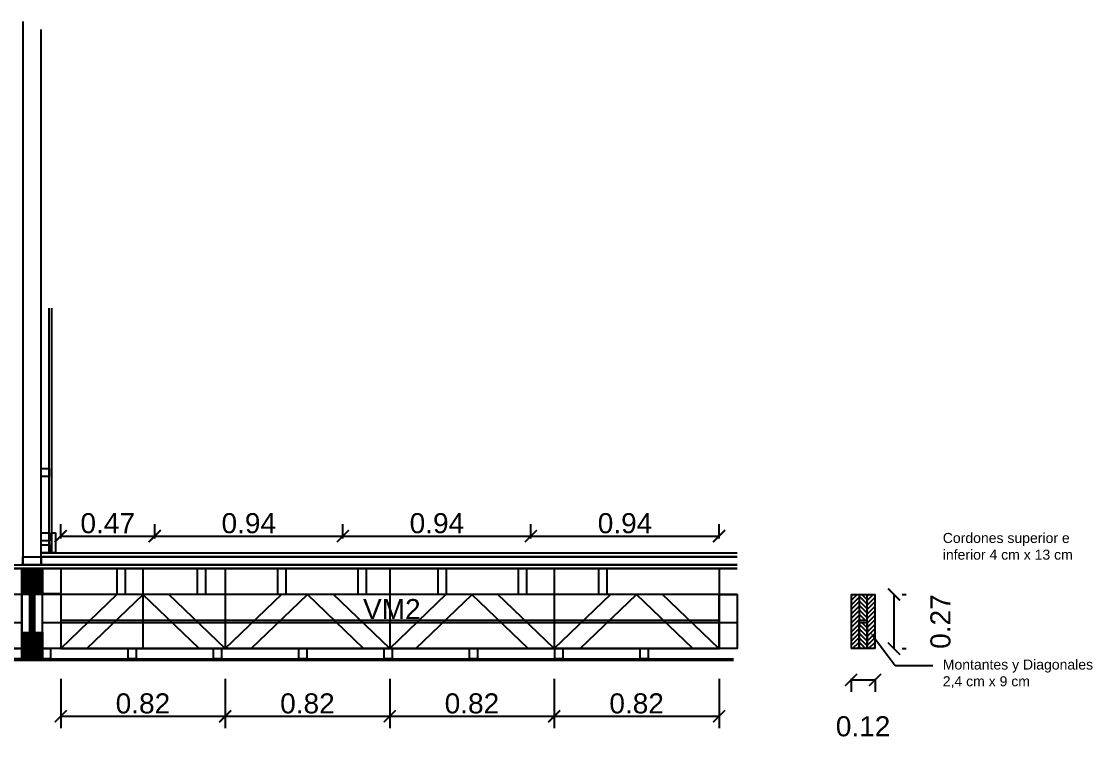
# Model space of a CAD drawing. Header units: millimetres. Extents: x 2924 to 6397, y 1567 to 1704.
# Drawn here: x 3161.9 to 3167.24, y 1620.79 to 1624.37 of the extents above; entities that cross this region are included whole.
import ezdxf

# ---------------------------------------------------------------- set-up
doc = ezdxf.new("R2010")
doc.units = ezdxf.units.MM
doc.header["$PDMODE"] = 35
doc.layers.get('Defpoints').update_dxf_attribs({"color": 230})
doc.layers.add('PT-MUROS', color=7, linetype='Continuous')
doc.layers.add('Viga', color=6, linetype='Continuous')
doc.styles.add('Arial10', font='arial.ttf', dxfattribs={"height": 0.1})
doc.styles.get("Standard").update_dxf_attribs({"font": 'arial.ttf'})
doc.dimstyles.new('COTA-1-50', dxfattribs={"dimtxt": 0.1, "dimasz": 0.06, "dimexe": 0.06, "dimexo": 0.15, "dimgap": 0.0125, "dimtad": 1, "dimzin": 0, "dimdsep": 46, "dimtxsty": 'Arial10', "dimblk1": 'ARCHTICK', "dimblk2": 'ARCHTICK', "dimsah": 1, "dimcen": 0.09, "dimclrd": 7, "dimclre": 7, "dimclrt": 7, "dimazin": 0, "dimtfac": 1, "dimtofl": 0, "dimtmove": 2, "dimatfit": 3, "dimldrblk": 'ARCHTICK', "dimfxl": 1, "dimtolj": 1, "dimtzin": 0, "dimarcsym": 0})

# ---------------------------------------------------------------- blocks, each defined once
blk = doc.blocks.new('_ARCHTICK')
at = {"color": 0, "linetype": 'ByBlock', "const_width": 0.15}
blk.add_lwpolyline([(-0.5, -0.5), (0.5, 0.5)], dxfattribs=at)
blk = doc.blocks.new('*D269')
at = {"layer": 'Defpoints', "color": 0, "transparency": 16777216}
for p in [(3162.5687, 1621.802), (3162.0999, 1621.6407), (3162.5687, 1621.6407)]:
    blk.add_point(p, dxfattribs=at)
at = {"layer": 'PT-MUROS', "color": 7, "lineweight": -2, "transparency": 16777216}
for p, q in [((3162.0999, 1621.7907), (3162.0999, 1621.862)), ((3162.5687, 1621.7907), (3162.5687, 1621.862)), ((3162.0999, 1621.802), (3162.5687, 1621.802))]:
    blk.add_line(p, q, dxfattribs=at)
at = {"layer": 'PT-MUROS', "color": 7, "lineweight": -2, "transparency": 16777216, "xscale": 0.06, "yscale": 0.06, "zscale": 0.06, "rotation": 180}
blk.add_blockref('_ARCHTICK', (3162.0999, 1621.802), dxfattribs=at)
at = {"layer": 'PT-MUROS', "color": 7, "lineweight": -2, "transparency": 16777216, "xscale": 0.06, "yscale": 0.06, "zscale": 0.06}
blk.add_blockref('_ARCHTICK', (3162.5687, 1621.802), dxfattribs=at)
at = {"layer": 'PT-MUROS', "color": 7, "transparency": 16777216, "insert": (3162.3343, 1621.8656), "char_height": 0.1, "attachment_point": 5, "style": 'Arial10'}
blk.add_mtext('\\A1;0.47', dxfattribs=at)
blk = doc.blocks.new('*D270')
at = {"layer": 'Defpoints', "color": 0, "transparency": 16777216}
for p in [(3163.5064, 1621.802), (3162.5687, 1621.6407), (3163.5064, 1621.6407)]:
    blk.add_point(p, dxfattribs=at)
at = {"layer": 'PT-MUROS', "color": 7, "lineweight": -2, "transparency": 16777216}
for p, q in [((3162.5687, 1621.7907), (3162.5687, 1621.862)), ((3163.5064, 1621.7907), (3163.5064, 1621.862)), ((3162.5687, 1621.802), (3163.5064, 1621.802))]:
    blk.add_line(p, q, dxfattribs=at)
at = {"layer": 'PT-MUROS', "color": 7, "lineweight": -2, "transparency": 16777216, "xscale": 0.06, "yscale": 0.06, "zscale": 0.06, "rotation": 180}
blk.add_blockref('_ARCHTICK', (3162.5687, 1621.802), dxfattribs=at)
at = {"layer": 'PT-MUROS', "color": 7, "lineweight": -2, "transparency": 16777216, "xscale": 0.06, "yscale": 0.06, "zscale": 0.06}
blk.add_blockref('_ARCHTICK', (3163.5064, 1621.802), dxfattribs=at)
at = {"layer": 'PT-MUROS', "color": 7, "transparency": 16777216, "insert": (3163.0375, 1621.8656), "char_height": 0.1, "attachment_point": 5, "style": 'Arial10'}
blk.add_mtext('\\A1;0.94', dxfattribs=at)
blk = doc.blocks.new('*D271')
at = {"layer": 'Defpoints', "color": 0, "transparency": 16777216}
for p in [(3164.444, 1621.802), (3163.5064, 1621.6407), (3164.444, 1621.6407)]:
    blk.add_point(p, dxfattribs=at)
at = {"layer": 'PT-MUROS', "color": 7, "lineweight": -2, "transparency": 16777216}
for p, q in [((3163.5064, 1621.7907), (3163.5064, 1621.862)), ((3164.444, 1621.7907), (3164.444, 1621.862)), ((3163.5064, 1621.802), (3164.444, 1621.802))]:
    blk.add_line(p, q, dxfattribs=at)
at = {"layer": 'PT-MUROS', "color": 7, "lineweight": -2, "transparency": 16777216, "xscale": 0.06, "yscale": 0.06, "zscale": 0.06, "rotation": 180}
blk.add_blockref('_ARCHTICK', (3163.5064, 1621.802), dxfattribs=at)
at = {"layer": 'PT-MUROS', "color": 7, "lineweight": -2, "transparency": 16777216, "xscale": 0.06, "yscale": 0.06, "zscale": 0.06}
blk.add_blockref('_ARCHTICK', (3164.444, 1621.802), dxfattribs=at)
at = {"layer": 'PT-MUROS', "color": 7, "transparency": 16777216, "insert": (3163.9752, 1621.8656), "char_height": 0.1, "attachment_point": 5, "style": 'Arial10'}
blk.add_mtext('\\A1;0.94', dxfattribs=at)
blk = doc.blocks.new('*D272')
at = {"layer": 'Defpoints', "color": 0, "transparency": 16777216}
for p in [(3165.3817, 1621.802), (3164.444, 1621.6407), (3165.3817, 1621.6407)]:
    blk.add_point(p, dxfattribs=at)
at = {"layer": 'PT-MUROS', "color": 7, "lineweight": -2, "transparency": 16777216}
for p, q in [((3164.444, 1621.7907), (3164.444, 1621.862)), ((3165.3817, 1621.7907), (3165.3817, 1621.862)), ((3164.444, 1621.802), (3165.3817, 1621.802))]:
    blk.add_line(p, q, dxfattribs=at)
at = {"layer": 'PT-MUROS', "color": 7, "lineweight": -2, "transparency": 16777216, "xscale": 0.06, "yscale": 0.06, "zscale": 0.06, "rotation": 180}
blk.add_blockref('_ARCHTICK', (3164.444, 1621.802), dxfattribs=at)
at = {"layer": 'PT-MUROS', "color": 7, "lineweight": -2, "transparency": 16777216, "xscale": 0.06, "yscale": 0.06, "zscale": 0.06}
blk.add_blockref('_ARCHTICK', (3165.3817, 1621.802), dxfattribs=at)
at = {"layer": 'PT-MUROS', "color": 7, "transparency": 16777216, "insert": (3164.9129, 1621.8656), "char_height": 0.1, "attachment_point": 5, "style": 'Arial10'}
blk.add_mtext('\\A1;0.94', dxfattribs=at)
blk = doc.blocks.new('*D425')
at = {"layer": 'Defpoints', "color": 0, "transparency": 16777216}
for p in [(3162.0999, 1621.2407), (3162.9199, 1621.2407), (3162.9199, 1620.9036)]:
    blk.add_point(p, dxfattribs=at)
at = {"layer": 'Viga', "color": 7, "lineweight": -2, "transparency": 16777216}
for p, q in [((3162.0999, 1621.0907), (3162.0999, 1620.8436)), ((3162.9199, 1621.0907), (3162.9199, 1620.8436)), ((3162.0999, 1620.9036), (3162.9199, 1620.9036))]:
    blk.add_line(p, q, dxfattribs=at)
at = {"layer": 'Viga', "color": 7, "lineweight": -2, "transparency": 16777216, "xscale": 0.06, "yscale": 0.06, "zscale": 0.06, "rotation": 180}
blk.add_blockref('_ARCHTICK', (3162.0999, 1620.9036), dxfattribs=at)
at = {"layer": 'Viga', "color": 7, "lineweight": -2, "transparency": 16777216, "xscale": 0.06, "yscale": 0.06, "zscale": 0.06}
blk.add_blockref('_ARCHTICK', (3162.9199, 1620.9036), dxfattribs=at)
at = {"layer": 'Viga', "color": 7, "transparency": 16777216, "insert": (3162.5099, 1620.9671), "char_height": 0.1, "attachment_point": 5, "style": 'Arial10'}
blk.add_mtext('\\A1;0.82', dxfattribs=at)
blk = doc.blocks.new('*D426')
at = {"layer": 'Defpoints', "color": 0, "transparency": 16777216}
for p in [(3162.9199, 1621.2407), (3163.7399, 1621.2407), (3163.7399, 1620.9036)]:
    blk.add_point(p, dxfattribs=at)
at = {"layer": 'Viga', "color": 7, "lineweight": -2, "transparency": 16777216}
for p, q in [((3162.9199, 1621.0907), (3162.9199, 1620.8436)), ((3163.7399, 1621.0907), (3163.7399, 1620.8436)), ((3162.9199, 1620.9036), (3163.7399, 1620.9036))]:
    blk.add_line(p, q, dxfattribs=at)
at = {"layer": 'Viga', "color": 7, "lineweight": -2, "transparency": 16777216, "xscale": 0.06, "yscale": 0.06, "zscale": 0.06, "rotation": 180}
blk.add_blockref('_ARCHTICK', (3162.9199, 1620.9036), dxfattribs=at)
at = {"layer": 'Viga', "color": 7, "lineweight": -2, "transparency": 16777216, "xscale": 0.06, "yscale": 0.06, "zscale": 0.06}
blk.add_blockref('_ARCHTICK', (3163.7399, 1620.9036), dxfattribs=at)
at = {"layer": 'Viga', "color": 7, "transparency": 16777216, "insert": (3163.3299, 1620.9671), "char_height": 0.1, "attachment_point": 5, "style": 'Arial10'}
blk.add_mtext('\\A1;0.82', dxfattribs=at)
blk = doc.blocks.new('*D427')
at = {"layer": 'Defpoints', "color": 0, "transparency": 16777216}
for p in [(3163.7399, 1621.2407), (3164.5599, 1621.2407), (3164.5599, 1620.9036)]:
    blk.add_point(p, dxfattribs=at)
at = {"layer": 'Viga', "color": 7, "lineweight": -2, "transparency": 16777216}
for p, q in [((3163.7399, 1621.0907), (3163.7399, 1620.8436)), ((3164.5599, 1621.0907), (3164.5599, 1620.8436)), ((3163.7399, 1620.9036), (3164.5599, 1620.9036))]:
    blk.add_line(p, q, dxfattribs=at)
at = {"layer": 'Viga', "color": 7, "lineweight": -2, "transparency": 16777216, "xscale": 0.06, "yscale": 0.06, "zscale": 0.06, "rotation": 180}
blk.add_blockref('_ARCHTICK', (3163.7399, 1620.9036), dxfattribs=at)
at = {"layer": 'Viga', "color": 7, "lineweight": -2, "transparency": 16777216, "xscale": 0.06, "yscale": 0.06, "zscale": 0.06}
blk.add_blockref('_ARCHTICK', (3164.5599, 1620.9036), dxfattribs=at)
at = {"layer": 'Viga', "color": 7, "transparency": 16777216, "insert": (3164.1499, 1620.9671), "char_height": 0.1, "attachment_point": 5, "style": 'Arial10'}
blk.add_mtext('\\A1;0.82', dxfattribs=at)
blk = doc.blocks.new('*D428')
at = {"layer": 'Defpoints', "color": 0, "transparency": 16777216}
for p in [(3164.5599, 1621.2407), (3165.3817, 1621.2407), (3165.3817, 1620.9036)]:
    blk.add_point(p, dxfattribs=at)
at = {"layer": 'Viga', "color": 7, "lineweight": -2, "transparency": 16777216}
for p, q in [((3164.5599, 1621.0907), (3164.5599, 1620.8436)), ((3165.3817, 1621.0907), (3165.3817, 1620.8436)), ((3164.5599, 1620.9036), (3165.3817, 1620.9036))]:
    blk.add_line(p, q, dxfattribs=at)
at = {"layer": 'Viga', "color": 7, "lineweight": -2, "transparency": 16777216, "xscale": 0.06, "yscale": 0.06, "zscale": 0.06, "rotation": 180}
blk.add_blockref('_ARCHTICK', (3164.5599, 1620.9036), dxfattribs=at)
at = {"layer": 'Viga', "color": 7, "lineweight": -2, "transparency": 16777216, "xscale": 0.06, "yscale": 0.06, "zscale": 0.06}
blk.add_blockref('_ARCHTICK', (3165.3817, 1620.9036), dxfattribs=at)
at = {"layer": 'Viga', "color": 7, "transparency": 16777216, "insert": (3164.9708, 1620.9671), "char_height": 0.1, "attachment_point": 5, "style": 'Arial10'}
blk.add_mtext('\\A1;0.82', dxfattribs=at)
blk = doc.blocks.new('*D429')
at = {"layer": 'Defpoints', "color": 0, "transparency": 16777216}
for p in [(3166.1436, 1621.5108), (3166.2537, 1621.5108), (3166.1436, 1621.2407)]:
    blk.add_point(p, dxfattribs=at)
at = {"layer": 'Viga', "color": 7, "lineweight": -2, "transparency": 16777216}
for p, q in [((3166.2537, 1621.2407), (3166.2537, 1621.5108)), ((3166.2936, 1621.5108), (3166.3137, 1621.5108)), ((3166.2936, 1621.2407), (3166.3137, 1621.2407))]:
    blk.add_line(p, q, dxfattribs=at)
at = {"layer": 'Viga', "color": 7, "lineweight": -2, "transparency": 16777216, "xscale": 0.06, "yscale": 0.06, "zscale": 0.06}
for p, rotation in [((3166.2537, 1621.5108), 90), ((3166.2537, 1621.2407), 270)]:
    blk.add_blockref('_ARCHTICK', p, dxfattribs=dict(at, rotation=rotation))
at = {"layer": 'Viga', "color": 7, "transparency": 16777216, "insert": (3166.4856, 1621.3758), "char_height": 0.1, "attachment_point": 5, "rotation": 90, "style": 'Arial10'}
blk.add_mtext('\\A1;0.27', dxfattribs=at)
blk = doc.blocks.new('*D430')
at = {"layer": 'Defpoints', "color": 0, "transparency": 16777216}
for p in [(3166.0396, 1621.2407), (3166.1596, 1621.2407), (3166.1596, 1621.0849)]:
    blk.add_point(p, dxfattribs=at)
at = {"layer": 'Viga', "color": 7, "lineweight": -2, "transparency": 16777216}
for p, q in [((3166.0396, 1621.0907), (3166.0396, 1621.0249)), ((3166.0396, 1621.0849), (3166.1596, 1621.0849)), ((3166.1596, 1621.0907), (3166.1596, 1621.0249))]:
    blk.add_line(p, q, dxfattribs=at)
at = {"layer": 'Viga', "color": 7, "lineweight": -2, "transparency": 16777216, "xscale": 0.06, "yscale": 0.06, "zscale": 0.06, "rotation": 180}
blk.add_blockref('_ARCHTICK', (3166.0396, 1621.0849), dxfattribs=at)
at = {"layer": 'Viga', "color": 7, "lineweight": -2, "transparency": 16777216, "xscale": 0.06, "yscale": 0.06, "zscale": 0.06}
blk.add_blockref('_ARCHTICK', (3166.1596, 1621.0849), dxfattribs=at)
at = {"layer": 'Viga', "color": 7, "transparency": 16777216, "insert": (3166.0996, 1620.853), "char_height": 0.1, "attachment_point": 5, "style": 'Arial10'}
blk.add_mtext('\\A1;0.12', dxfattribs=at)

msp = doc.modelspace()

# ---------------------------------------------------------------- hatches: boundary and pattern name
at = {"layer": 'PT-MUROS', "linetype": 'Continuous'}
h = msp.add_hatch(dxfattribs=at)
h.set_pattern_fill('ANSI31', color=2, scale=0.005)
h.paths.add_polyline_path([(3166.0396, 1621.2407), (3166.0796, 1621.2407), (3166.0796, 1621.5108), (3166.0396, 1621.5108)])
h = msp.add_hatch(dxfattribs=at)
h.set_pattern_fill('ANSI31', color=6, scale=0.005, angle=90)
h.set_pattern_definition([(135, (0, 0.140045), (-0.01122532015, -0.01122532015), [])])
h.paths.add_polyline_path([(3166.1196, 1621.5108), (3166.0796, 1621.5108), (3166.0796, 1621.3808), (3166.1196, 1621.3808)])
h = msp.add_hatch(dxfattribs=at)
h.set_pattern_fill('ANSI31', color=2, scale=0.005)
h.set_pattern_definition([(45, (0.08, 2e-13), (-0.01122532015, 0.01122532015), [])])
h.paths.add_polyline_path([(3166.1196, 1621.2407), (3166.1596, 1621.2407), (3166.1596, 1621.5108), (3166.1196, 1621.5108)])
h = msp.add_hatch(dxfattribs=at)
h.set_pattern_fill('ANSI31', color=6, scale=0.005, angle=90)
h.paths.add_polyline_path([(3166.1196, 1621.3707), (3166.0796, 1621.3707), (3166.0796, 1621.2407), (3166.1196, 1621.2407)])

# ---------------------------------------------------------------- linework, layer by layer
at = {"layer": 'PT-MUROS'}
for p, q in [((3161.9119, 1624.3682), (3161.9119, 1621.6587)), ((3161.9119, 1624.3282), (3161.9119, 1621.6987)), ((3162.0019, 1621.6987), (3162.0019, 1624.3282)), ((3162.0419, 1621.7187), (3162.0419, 1622.9387)), ((3162.0544, 1622.9387), (3162.0544, 1621.7187)), ((3162.0019, 1622.1387), (3162.0419, 1622.1387)), ((3162.0019, 1622.0987), (3162.0019, 1622.1387)), ((3162.0419, 1622.1387), (3162.0419, 1622.0987)), ((3162.0419, 1622.0987), (3162.0019, 1622.0987)), ((3162.0019, 1621.8187), (3162.0419, 1621.8187)), ((3162.0019, 1621.7787), (3162.0019, 1621.8187)), ((3162.0419, 1621.8187), (3162.0419, 1621.7787)), ((3162.0544, 1621.8187), (3162.0744, 1621.8187)), ((3162.0544, 1621.7187), (3162.0544, 1621.8187)), ((3162.0744, 1621.8187), (3162.0744, 1621.7187)), ((3162.0419, 1621.7787), (3162.0019, 1621.7787)), ((3162.0019, 1621.7587), (3162.0419, 1621.7587)), ((3162.0019, 1621.7187), (3162.0019, 1621.7587)), ((3162.0419, 1621.7587), (3162.0419, 1621.7187)), ((3161.9119, 1621.6987), (3162.0019, 1621.6987)), ((3161.9119, 1621.6587), (3161.9119, 1621.6987)), ((3161.9119, 1621.6987), (3162.0019, 1621.6987)), ((3162.0019, 1621.6987), (3162.0019, 1621.7187)), ((3162.0019, 1621.7187), (3165.4717, 1621.7187)), ((3162.0419, 1621.7187), (3162.0019, 1621.7187)), ((3162.0019, 1621.6987), (3162.0019, 1621.6587)), ((3162.0019, 1621.6987), (3165.4717, 1621.6987)), ((3162.0019, 1621.6587), (3162.0019, 1621.6987)), ((3165.4717, 1621.6987), (3162.0019, 1621.6987)), ((3162.0544, 1621.7187), (3162.0419, 1621.7187)), ((3162.0744, 1621.7187), (3162.0544, 1621.7187)), ((3158.7619, 1621.6587), (3165.4717, 1621.6587)), ((3165.4717, 1621.6407), (3158.7619, 1621.6407)), ((3161.9059, 1621.6407), (3158.7619, 1621.6407)), ((3158.7619, 1621.6407), (3161.9059, 1621.6407)), ((3161.8159, 1621.6407), (3161.9059, 1621.6407)), ((3161.9119, 1621.6587), (3161.9024, 1621.6587)), ((3161.9059, 1621.2407), (3161.9059, 1621.6407)), ((3161.9059, 1621.6407), (3161.9059, 1621.2407)), ((3161.9059, 1621.6407), (3161.9059, 1621.5107)), ((3162.0019, 1621.6587), (3161.9119, 1621.6587)), ((3165.4717, 1621.6587), (3162.0019, 1621.6587)), ((3162.0099, 1621.6407), (3165.4717, 1621.6407)), ((3162.0099, 1621.5107), (3162.0099, 1621.6407)), ((3162.0099, 1621.6407), (3162.0999, 1621.6407)), ((3162.0099, 1621.2407), (3162.0099, 1621.6407)), ((3162.0999, 1621.6407), (3162.0999, 1621.2407)), ((3162.3819, 1621.6407), (3162.4219, 1621.6407)), ((3162.3819, 1621.5107), (3162.3819, 1621.6407)), ((3162.4219, 1621.6407), (3162.4219, 1621.5107)), ((3162.5687, 1621.6407), (3162.4492, 1621.6407)), ((3162.5099, 1621.6407), (3162.5099, 1621.2407)), ((3162.5687, 1621.6407), (3162.6882, 1621.6407)), ((3162.7819, 1621.6407), (3162.8219, 1621.6407)), ((3162.7819, 1621.5107), (3162.7819, 1621.6407)), ((3162.8219, 1621.6407), (3162.8219, 1621.5107)), ((3162.9199, 1621.6407), (3162.9199, 1621.2407)), ((3163.1819, 1621.6407), (3163.2219, 1621.6407)), ((3163.1819, 1621.5107), (3163.1819, 1621.6407)), ((3163.2219, 1621.6407), (3163.2219, 1621.5107)), ((3163.5064, 1621.6407), (3163.3869, 1621.6407)), ((3163.5064, 1621.6407), (3163.6259, 1621.6407)), ((3163.5819, 1621.6407), (3163.6219, 1621.6407)), ((3163.5819, 1621.5107), (3163.5819, 1621.6407)), ((3163.6219, 1621.6407), (3163.6219, 1621.5107)), ((3163.7399, 1621.6407), (3163.7399, 1621.2407)), ((3163.9819, 1621.6407), (3164.0219, 1621.6407)), ((3163.9819, 1621.5107), (3163.9819, 1621.6407)), ((3164.0219, 1621.6407), (3164.0219, 1621.5107)), ((3164.444, 1621.6407), (3164.3245, 1621.6407)), ((3164.3819, 1621.6407), (3164.4219, 1621.6407)), ((3164.3819, 1621.5107), (3164.3819, 1621.6407)), ((3164.4219, 1621.6407), (3164.4219, 1621.5107)), ((3164.444, 1621.6407), (3164.5635, 1621.6407)), ((3164.5599, 1621.6407), (3164.5599, 1621.2407)), ((3164.7819, 1621.6407), (3164.8219, 1621.6407)), ((3164.7819, 1621.5107), (3164.7819, 1621.6407)), ((3164.8219, 1621.6407), (3164.8219, 1621.5107)), ((3161.9059, 1621.5107), (3158.7619, 1621.5107)), ((3165.4717, 1621.5107), (3162.0099, 1621.5107)), ((3162.4219, 1621.5107), (3162.3819, 1621.5107)), ((3162.8219, 1621.5107), (3162.7819, 1621.5107)), ((3163.2219, 1621.5107), (3163.1819, 1621.5107)), ((3163.6219, 1621.5107), (3163.5819, 1621.5107)), ((3164.0219, 1621.5107), (3163.9819, 1621.5107)), ((3164.4219, 1621.5107), (3164.3819, 1621.5107)), ((3164.8219, 1621.5107), (3164.7819, 1621.5107)), ((3158.7619, 1621.3707), (3161.9059, 1621.3707)), ((3161.9059, 1621.3707), (3161.9059, 1621.2407)), ((3162.0099, 1621.3707), (3165.4717, 1621.3707)), ((3162.0099, 1621.2407), (3162.0099, 1621.3707)), ((3158.7619, 1621.2407), (3161.9059, 1621.2407)), ((3161.9059, 1621.2407), (3158.7619, 1621.2407)), ((3161.9059, 1621.2407), (3161.8159, 1621.2407)), ((3161.8659, 1621.2407), (3161.9059, 1621.2407)), ((3161.9059, 1621.2407), (3161.9059, 1621.1907)), ((3165.4717, 1621.2407), (3162.0099, 1621.2407)), ((3162.0999, 1621.2407), (3162.0099, 1621.2407)), ((3162.0099, 1621.2407), (3162.0499, 1621.2407)), ((3162.0099, 1621.1907), (3162.0099, 1621.2407)), ((3162.0499, 1621.2407), (3162.0499, 1621.1907)), ((3162.0999, 1621.2407), (3162.2194, 1621.2407)), ((3162.4354, 1621.2407), (3162.4754, 1621.2407)), ((3162.4354, 1621.1907), (3162.4354, 1621.2407)), ((3162.4754, 1621.2407), (3162.4754, 1621.1907)), ((3162.8609, 1621.2407), (3162.9009, 1621.2407)), ((3162.8609, 1621.1907), (3162.8609, 1621.2407)), ((3162.9009, 1621.2407), (3162.9009, 1621.1907)), ((3163.0375, 1621.2407), (3162.918, 1621.2407)), ((3163.0375, 1621.2407), (3163.157, 1621.2407)), ((3163.2865, 1621.2407), (3163.3265, 1621.2407)), ((3163.2865, 1621.1907), (3163.2865, 1621.2407)), ((3163.3265, 1621.2407), (3163.3265, 1621.1907)), ((3163.712, 1621.2407), (3163.752, 1621.2407)), ((3163.712, 1621.1907), (3163.712, 1621.2407)), ((3163.752, 1621.2407), (3163.752, 1621.1907)), ((3163.9752, 1621.2407), (3163.8557, 1621.2407)), ((3163.9752, 1621.2407), (3164.0947, 1621.2407)), ((3164.1376, 1621.2407), (3164.1776, 1621.2407)), ((3164.1376, 1621.1907), (3164.1376, 1621.2407)), ((3164.1776, 1621.2407), (3164.1776, 1621.1907)), ((3164.5631, 1621.2407), (3164.6031, 1621.2407)), ((3164.5631, 1621.1907), (3164.5631, 1621.2407)), ((3164.6031, 1621.2407), (3164.6031, 1621.1907)), ((3164.9129, 1621.2407), (3164.7934, 1621.2407)), ((3164.9129, 1621.2407), (3165.0324, 1621.2407)), ((3164.9887, 1621.2407), (3165.0287, 1621.2407)), ((3164.9887, 1621.1907), (3164.9887, 1621.2407)), ((3165.0287, 1621.2407), (3165.0287, 1621.1907)), ((3158.8919, 1621.1907), (3165.4542, 1621.1907)), ((3165.4542, 1621.1812), (3158.8919, 1621.1812)), ((3161.9059, 1621.1907), (3161.8659, 1621.1907)), ((3162.0499, 1621.1907), (3162.0099, 1621.1907)), ((3162.4754, 1621.1907), (3162.4354, 1621.1907)), ((3162.9009, 1621.1907), (3162.8609, 1621.1907)), ((3163.3265, 1621.1907), (3163.2865, 1621.1907)), ((3163.752, 1621.1907), (3163.712, 1621.1907)), ((3164.1776, 1621.1907), (3164.1376, 1621.1907)), ((3164.6031, 1621.1907), (3164.5631, 1621.1907)), ((3165.0287, 1621.1907), (3164.9887, 1621.1907))]:
    msp.add_line(p, q, dxfattribs=at)
at = {"layer": 'PT-MUROS', "color": 6, "linetype": 'Continuous'}
for p, q in [((3161.9059, 1621.637), (3161.9096, 1621.6407)), ((3161.9059, 1621.628), (3161.9186, 1621.6407)), ((3161.9059, 1621.619), (3161.9275, 1621.6407)), ((3161.9059, 1621.6101), (3161.9365, 1621.6407)), ((3161.9059, 1621.6011), (3161.9455, 1621.6407)), ((3161.9059, 1621.5921), (3161.9459, 1621.6321)), ((3161.9699, 1621.6381), (3161.9724, 1621.6407)), ((3161.9699, 1621.6292), (3161.9814, 1621.6407)), ((3161.9699, 1621.6202), (3161.9904, 1621.6407)), ((3161.9699, 1621.6112), (3161.9994, 1621.6407)), ((3161.9699, 1621.6022), (3162.0084, 1621.6407)), ((3161.9699, 1621.5932), (3162.0099, 1621.6332)), ((3161.9059, 1621.5831), (3161.9459, 1621.6231)), ((3161.9059, 1621.5741), (3161.9459, 1621.6141)), ((3161.9059, 1621.5652), (3161.9459, 1621.6052)), ((3161.9059, 1621.5562), (3161.9459, 1621.5962)), ((3161.9059, 1621.5472), (3161.9459, 1621.5872)), ((3161.9059, 1621.5382), (3161.9459, 1621.5782)), ((3161.9699, 1621.5843), (3162.0099, 1621.6243)), ((3161.9699, 1621.5753), (3162.0099, 1621.6153)), ((3161.9699, 1621.5663), (3162.0099, 1621.6063)), ((3161.9699, 1621.5573), (3162.0099, 1621.5973)), ((3161.9699, 1621.5483), (3162.0099, 1621.5883)), ((3161.9699, 1621.5394), (3162.0099, 1621.5794)), ((3161.9059, 1621.5292), (3161.9459, 1621.5692)), ((3161.9059, 1621.5203), (3161.9459, 1621.5603)), ((3161.9059, 1621.5113), (3161.9459, 1621.5513)), ((3161.9143, 1621.5107), (3161.9459, 1621.5423)), ((3161.9233, 1621.5107), (3161.9459, 1621.5333)), ((3161.9322, 1621.5107), (3161.9459, 1621.5243)), ((3161.9699, 1621.5304), (3162.0099, 1621.5704)), ((3161.9699, 1621.5214), (3162.0099, 1621.5614)), ((3161.9699, 1621.5124), (3162.0099, 1621.5524)), ((3161.9771, 1621.5107), (3162.0099, 1621.5434)), ((3161.9861, 1621.5107), (3162.0099, 1621.5345)), ((3161.9951, 1621.5107), (3162.0099, 1621.5255)), ((3161.9412, 1621.5107), (3161.9459, 1621.5154)), ((3162.0041, 1621.5107), (3162.0099, 1621.5165)), ((3166.0788, 1621.5104), (3166.0792, 1621.5107)), ((3161.9059, 1621.3137), (3161.9129, 1621.3207)), ((3161.9059, 1621.3047), (3161.9219, 1621.3207)), ((3161.9059, 1621.2958), (3161.9308, 1621.3207)), ((3161.9059, 1621.2868), (3161.9398, 1621.3207)), ((3161.9059, 1621.2778), (3161.9459, 1621.3178)), ((3161.9059, 1621.2688), (3161.9459, 1621.3088)), ((3161.9699, 1621.3149), (3161.9757, 1621.3207)), ((3161.9699, 1621.3059), (3161.9847, 1621.3207)), ((3161.9699, 1621.2969), (3161.9937, 1621.3207)), ((3161.9699, 1621.2879), (3162.0027, 1621.3207)), ((3161.9699, 1621.2789), (3162.0099, 1621.3189)), ((3161.9699, 1621.27), (3162.0099, 1621.31)), ((3161.9059, 1621.2598), (3161.9459, 1621.2998)), ((3161.9059, 1621.2509), (3161.9459, 1621.2909)), ((3161.9059, 1621.2419), (3161.9459, 1621.2819)), ((3161.9059, 1621.2329), (3161.9459, 1621.2729)), ((3161.9059, 1621.2239), (3161.9459, 1621.2639)), ((3161.9059, 1621.2149), (3161.9459, 1621.2549)), ((3161.9699, 1621.261), (3162.0099, 1621.301)), ((3161.9699, 1621.252), (3162.0099, 1621.292)), ((3161.9699, 1621.243), (3162.0099, 1621.283)), ((3161.9699, 1621.234), (3162.0099, 1621.274)), ((3161.9699, 1621.2251), (3162.0099, 1621.2651)), ((3161.9699, 1621.2161), (3162.0099, 1621.2561)), ((3161.9059, 1621.206), (3161.9459, 1621.246)), ((3161.9059, 1621.197), (3161.9459, 1621.237)), ((3161.9086, 1621.1907), (3161.9459, 1621.228)), ((3161.9176, 1621.1907), (3161.9459, 1621.219)), ((3161.9266, 1621.1907), (3161.9459, 1621.21)), ((3161.9355, 1621.1907), (3161.9459, 1621.2011)), ((3161.9699, 1621.2071), (3162.0099, 1621.2471)), ((3161.9699, 1621.1981), (3162.0099, 1621.2381)), ((3161.9715, 1621.1907), (3162.0099, 1621.2291)), ((3161.9804, 1621.1907), (3162.0099, 1621.2202)), ((3161.9894, 1621.1907), (3162.0099, 1621.2112)), ((3161.9984, 1621.1907), (3162.0099, 1621.2022)), ((3161.9445, 1621.1907), (3161.9459, 1621.1921)), ((3162.0074, 1621.1907), (3162.0099, 1621.1932))]:
    msp.add_line(p, q, dxfattribs=at)
at = {"layer": 'PT-MUROS', "color": 7}
for p, q in [((3161.9059, 1621.6407), (3161.9459, 1621.6407)), ((3161.9059, 1621.5107), (3161.9059, 1621.6407)), ((3161.9459, 1621.6407), (3161.9459, 1621.5107)), ((3161.9459, 1621.6407), (3161.9699, 1621.6407)), ((3161.9459, 1621.1907), (3161.9459, 1621.6407)), ((3161.9699, 1621.6407), (3161.9699, 1621.1907)), ((3161.9699, 1621.6407), (3162.0099, 1621.6407)), ((3161.9699, 1621.5107), (3161.9699, 1621.6407)), ((3162.0099, 1621.6407), (3162.0099, 1621.5107)), ((3161.9459, 1621.5107), (3161.9059, 1621.5107)), ((3162.0099, 1621.5107), (3161.9699, 1621.5107)), ((3166.0396, 1621.5108), (3166.0796, 1621.5108)), ((3166.0396, 1621.5108), (3166.0396, 1621.2407)), ((3166.0796, 1621.5108), (3166.1196, 1621.5108)), ((3166.0796, 1621.5108), (3166.0796, 1621.2407)), ((3166.1196, 1621.5108), (3166.1596, 1621.5108)), ((3166.1196, 1621.2407), (3166.1196, 1621.5108)), ((3166.1596, 1621.2407), (3166.1596, 1621.5108)), ((3166.1196, 1621.3808), (3166.0796, 1621.3808)), ((3166.0796, 1621.3707), (3166.1196, 1621.3707)), ((3166.0796, 1621.2407), (3166.0796, 1621.3707)), ((3166.1196, 1621.3707), (3166.1196, 1621.2407)), ((3161.9059, 1621.3207), (3161.9459, 1621.3207)), ((3161.9059, 1621.1907), (3161.9059, 1621.3207)), ((3161.9459, 1621.3207), (3161.9459, 1621.1907)), ((3161.9699, 1621.3207), (3162.0099, 1621.3207)), ((3161.9699, 1621.1907), (3161.9699, 1621.3207)), ((3162.0099, 1621.3207), (3162.0099, 1621.1907)), ((3166.0796, 1621.2407), (3166.0396, 1621.2407)), ((3166.1196, 1621.2407), (3166.0796, 1621.2407)), ((3166.1596, 1621.2407), (3166.1196, 1621.2407)), ((3161.9459, 1621.1907), (3161.9059, 1621.1907)), ((3161.9699, 1621.1907), (3161.9459, 1621.1907)), ((3162.0099, 1621.1907), (3161.9699, 1621.1907))]:
    msp.add_line(p, q, dxfattribs=at)
at = {"layer": 'PT-MUROS', "color": 2, "linetype": 'Continuous'}
for p, q in [((3161.9699, 1621.6085), (3161.9459, 1621.6325)), ((3161.9699, 1621.6175), (3161.9467, 1621.6407)), ((3161.9699, 1621.6265), (3161.9556, 1621.6407)), ((3161.9699, 1621.6355), (3161.9646, 1621.6407)), ((3161.9699, 1621.5996), (3161.9459, 1621.6236)), ((3161.9699, 1621.5906), (3161.9459, 1621.6146)), ((3161.9699, 1621.5816), (3161.9459, 1621.6056)), ((3161.9699, 1621.5726), (3161.9459, 1621.5966)), ((3161.9699, 1621.5636), (3161.9459, 1621.5876)), ((3161.9699, 1621.5547), (3161.9459, 1621.5787)), ((3161.9699, 1621.5457), (3161.9459, 1621.5697)), ((3161.9699, 1621.5367), (3161.9459, 1621.5607)), ((3161.9699, 1621.5277), (3161.9459, 1621.5517)), ((3161.9699, 1621.5187), (3161.9459, 1621.5427)), ((3161.9699, 1621.5098), (3161.9459, 1621.5338)), ((3161.9699, 1621.5008), (3161.9459, 1621.5248)), ((3161.9699, 1621.4918), (3161.9459, 1621.5158)), ((3161.9699, 1621.4828), (3161.9459, 1621.5068)), ((3161.9699, 1621.4738), (3161.9459, 1621.4978)), ((3161.9699, 1621.4649), (3161.9459, 1621.4889)), ((3161.9699, 1621.4559), (3161.9459, 1621.4799)), ((3161.9699, 1621.4469), (3161.9459, 1621.4709)), ((3161.9699, 1621.4379), (3161.9459, 1621.4619)), ((3161.9699, 1621.4289), (3161.9459, 1621.4529)), ((3161.9699, 1621.42), (3161.9459, 1621.444)), ((3161.9699, 1621.411), (3161.9459, 1621.435)), ((3161.9699, 1621.402), (3161.9459, 1621.426)), ((3161.9699, 1621.393), (3161.9459, 1621.417)), ((3161.9699, 1621.384), (3161.9459, 1621.408)), ((3161.9699, 1621.3751), (3161.9459, 1621.3991)), ((3161.9699, 1621.3661), (3161.9459, 1621.3901)), ((3161.9699, 1621.3571), (3161.9459, 1621.3811)), ((3161.9699, 1621.3481), (3161.9459, 1621.3721)), ((3161.9699, 1621.3391), (3161.9459, 1621.3631)), ((3161.9699, 1621.3302), (3161.9459, 1621.3542)), ((3161.9699, 1621.3212), (3161.9459, 1621.3452)), ((3161.9699, 1621.3122), (3161.9459, 1621.3362)), ((3161.9699, 1621.3032), (3161.9459, 1621.3272)), ((3161.9699, 1621.2942), (3161.9459, 1621.3182)), ((3161.9699, 1621.2852), (3161.9459, 1621.3092)), ((3161.9699, 1621.2763), (3161.9459, 1621.3003)), ((3161.9699, 1621.2673), (3161.9459, 1621.2913)), ((3161.9699, 1621.2583), (3161.9459, 1621.2823)), ((3161.9699, 1621.2493), (3161.9459, 1621.2733)), ((3161.9699, 1621.2403), (3161.9459, 1621.2643)), ((3161.9699, 1621.2314), (3161.9459, 1621.2554)), ((3161.9699, 1621.2224), (3161.9459, 1621.2464)), ((3161.9699, 1621.2134), (3161.9459, 1621.2374)), ((3161.9699, 1621.2044), (3161.9459, 1621.2284)), ((3161.9699, 1621.1954), (3161.9459, 1621.2194)), ((3161.9656, 1621.1907), (3161.9459, 1621.2105)), ((3161.9566, 1621.1907), (3161.9459, 1621.2015)), ((3161.9476, 1621.1907), (3161.9459, 1621.1925))]:
    msp.add_line(p, q, dxfattribs=at)
at = {"layer": 'PT-MUROS', "linetype": 'ByBlock', "lineweight": -2}
msp.add_line((3166.2592, 1621.1566), (3166.4468, 1621.1566), dxfattribs=at)
msp.add_lwpolyline([(3166.1452, 1621.3101), (3166.2592, 1621.1566)], dxfattribs=at)
at = {"layer": 'PT-MUROS'}
msp.add_solid([(3166.1425, 1621.3081), (3166.1332, 1621.3261), (3166.1478, 1621.3121)], dxfattribs=at)
at = {"layer": 'Viga'}
for p, q in [((3165.3817, 1621.6407), (3165.3817, 1621.2407)), ((3162.0999, 1621.2407), (3162.3819, 1621.5121)), ((3165.3817, 1621.5107), (3162.0999, 1621.5107)), ((3162.2297, 1621.2407), (3162.5103, 1621.5107)), ((3162.7901, 1621.2407), (3162.5095, 1621.5107)), ((3162.9199, 1621.2407), (3162.6379, 1621.5121)), ((3162.9199, 1621.2407), (3163.2019, 1621.5121)), ((3163.0497, 1621.2407), (3163.3303, 1621.5107)), ((3163.6101, 1621.2407), (3163.3295, 1621.5107)), ((3163.7399, 1621.2407), (3163.4579, 1621.5121)), ((3163.7399, 1621.2407), (3164.0219, 1621.5121)), ((3163.8697, 1621.2407), (3164.1503, 1621.5107)), ((3164.4301, 1621.2407), (3164.1495, 1621.5107)), ((3164.5599, 1621.2407), (3164.2779, 1621.5121)), ((3164.5599, 1621.2407), (3164.8419, 1621.5121)), ((3164.6897, 1621.2407), (3164.9703, 1621.5107)), ((3165.2501, 1621.2407), (3164.9695, 1621.5107)), ((3165.3799, 1621.2407), (3165.0979, 1621.5121)), ((3165.3817, 1621.3807), (3162.0999, 1621.3807)), ((3162.0999, 1621.3707), (3165.3817, 1621.3707)), ((3162.0999, 1621.2407), (3165.3817, 1621.2407))]:
    msp.add_line(p, q, dxfattribs=at)
for points in [[(3162.0099, 1621.5165), (3162.0999, 1621.5165), (3162.0999, 1621.2407), (3162.0099, 1621.2407)], [(3165.3817, 1621.5107), (3165.4717, 1621.5107), (3165.4717, 1621.2407), (3165.3817, 1621.2407)]]:
    msp.add_lwpolyline(points, close=True, dxfattribs=at)

# ---------------------------------------------------------------- texts
at = {"layer": 'PT-MUROS', "color": 3}
msp.add_text('VM2', height=0.1, dxfattribs=at).set_placement((3163.6069, 1621.388))
at = {"layer": 'PT-MUROS', "char_height": 0.05, "attachment_point": 1}
for s, insert, width in [('Cordones superior e inferior 4 cm x 13 cm', (3166.4968, 1621.8177), 0.657925), ('Montantes y Diagonales\\P2,4 cm x 9 cm ', (3166.4968, 1621.1865), 0.758768)]:
    msp.add_mtext(s, dxfattribs=dict(at, insert=insert, width=width))

# ---------------------------------------------------------------- dimensions: what is measured, and where the dimension line sits
at = {"layer": 'PT-MUROS'}
for base, p1, p2, picture, middle in [((3162.5687, 1621.802), (3162.0999, 1621.6407), (3162.5687, 1621.6407), '*D269', (3162.3343, 1621.8656)), ((3163.5064, 1621.802), (3162.5687, 1621.6407), (3163.5064, 1621.6407), '*D270', (3163.0375, 1621.8656)), ((3164.444, 1621.802), (3163.5064, 1621.6407), (3164.444, 1621.6407), '*D271', (3163.9752, 1621.8656)), ((3165.3817, 1621.802), (3164.444, 1621.6407), (3165.3817, 1621.6407), '*D272', (3164.9129, 1621.8656))]:
    dim = msp.add_linear_dim(base=base, p1=p1, p2=p2, dimstyle='COTA-1-50', override={"dimfxl": 0.5, "dimarcsym": 1}, dxfattribs=at)
    dim.commit()
    dim.dimension.update_dxf_attribs({"geometry": picture, "text_midpoint": middle})
at = {"layer": 'Viga'}
dim = msp.add_linear_dim(base=(3166.2537, 1621.5108), p1=(3166.1436, 1621.2407), p2=(3166.1436, 1621.5108), angle=90, dimstyle='COTA-1-50', override={"dimfxl": 0.5, "dimarcsym": 1}, dxfattribs=at)
dim.commit()
dim.dimension.update_dxf_attribs({"geometry": '*D429', "text_midpoint": (3166.4856, 1621.3758)})
for base, p1, p2, picture, middle in [((3162.9199, 1620.9036), (3162.0999, 1621.2407), (3162.9199, 1621.2407), '*D425', (3162.5099, 1620.9671)), ((3163.7399, 1620.9036), (3162.9199, 1621.2407), (3163.7399, 1621.2407), '*D426', (3163.3299, 1620.9671)), ((3164.5599, 1620.9036), (3163.7399, 1621.2407), (3164.5599, 1621.2407), '*D427', (3164.1499, 1620.9671)), ((3165.3817, 1620.9036), (3164.5599, 1621.2407), (3165.3817, 1621.2407), '*D428', (3164.9708, 1620.9671)), ((3166.1596, 1621.0849), (3166.0396, 1621.2407), (3166.1596, 1621.2407), '*D430', (3166.0996, 1620.853))]:
    dim = msp.add_linear_dim(base=base, p1=p1, p2=p2, dimstyle='COTA-1-50', override={"dimfxl": 0.5, "dimarcsym": 1}, dxfattribs=at)
    dim.commit()
    dim.dimension.update_dxf_attribs({"geometry": picture, "text_midpoint": middle})

doc.saveas('drawing.dxf')
